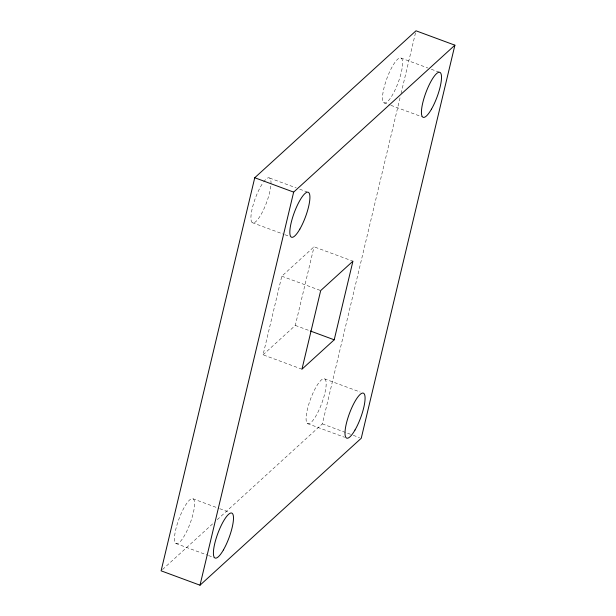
<?xml version="1.0" encoding="UTF-8"?>
<svg xmlns="http://www.w3.org/2000/svg" width="616" height="616" viewBox="0 0 616 616"><rect width="100%" height="100%" fill="white"/><g stroke="black" fill="none" stroke-linecap="round" stroke-linejoin="round"><path stroke-width="0.46" stroke-dasharray="3.08 2.31" d="M301.963 369.192L263.063 354.816L281.789 276.199L314.037 246.808L352.937 261.184M263.063 354.816L295.31 325.425L314.037 246.808M217.217 519.688L322.345 423.885L400.161 97.251M401.055 93.509L415.993 30.8M162.524 569.53L214.376 522.276M401.27 58.15A23.985 5.998 -69.7 0 1 392.531 94.818A23.985 5.998 -69.7 0 1 383.876 88.35A23.985 5.998 -69.7 0 1 401.27 58.15L427.797 67.96M431.331 69.261L439.285 72.203M383.853 102.726L390.043 105.013M390.929 105.344L421.875 116.778M269.677 178.078L296.196 187.88M299.738 189.189L306.806 191.799M252.26 222.653L284.091 234.411M284.969 234.742L290.275 236.706M281.789 276.199L320.69 290.575M295.31 325.425L309.455 330.653M324.84 378.971A23.985 5.998 -69.7 0 1 316.108 415.631A23.985 5.998 -69.7 0 1 307.446 409.17A23.985 5.998 -69.7 0 1 324.84 378.971L360.206 392.046M322.345 423.885L352.406 434.996M353.291 435.32L359.482 437.606M307.423 423.546L344.56 437.268M193.247 498.898A23.985 5.998 -69.7 0 1 184.507 535.558A23.985 5.998 -69.7 0 1 175.853 529.09A23.985 5.998 -69.7 0 1 193.247 498.898L218.888 508.369M219.766 508.7L228.613 511.965M175.829 543.466L207.661 555.232M208.539 555.555L213.844 557.519M263.586 181.966A23.985 5.998 -69.7 0 1 268.168 197.813A23.985 5.998 -69.7 0 1 251.359 221.236A23.985 5.998 -69.7 0 1 263.078 182.675"/><path stroke-width="0.92" d="M254.755 177.739L161.107 570.824L200.007 585.2L361.245 438.261L454.893 45.176L415.993 30.8L254.755 177.739L293.655 192.115L454.893 45.176M200.007 585.2L293.655 192.115M334.211 339.801L352.937 261.184L320.69 290.575L301.963 369.192L334.211 339.801L310.341 330.985M431.439 109.194A23.985 5.998 -69.7 0 0 440.171 72.534A23.985 5.998 -69.7 0 0 422.784 102.733A23.985 5.998 -69.7 0 0 431.439 109.194M299.846 229.114A23.985 5.998 -69.7 0 0 308.577 192.454A23.985 5.998 -69.7 0 0 291.191 222.653A23.985 5.998 -69.7 0 0 299.846 229.114M223.415 549.934A23.985 5.998 -69.7 0 0 232.147 513.274A23.985 5.998 -69.7 0 0 214.761 543.474A23.985 5.998 -69.7 0 0 223.415 549.934M355.009 430.007A23.985 5.998 -69.7 0 0 363.74 393.347A23.985 5.998 -69.7 0 0 346.354 423.546A23.985 5.998 -69.7 0 0 355.009 430.007"/></g></svg>
